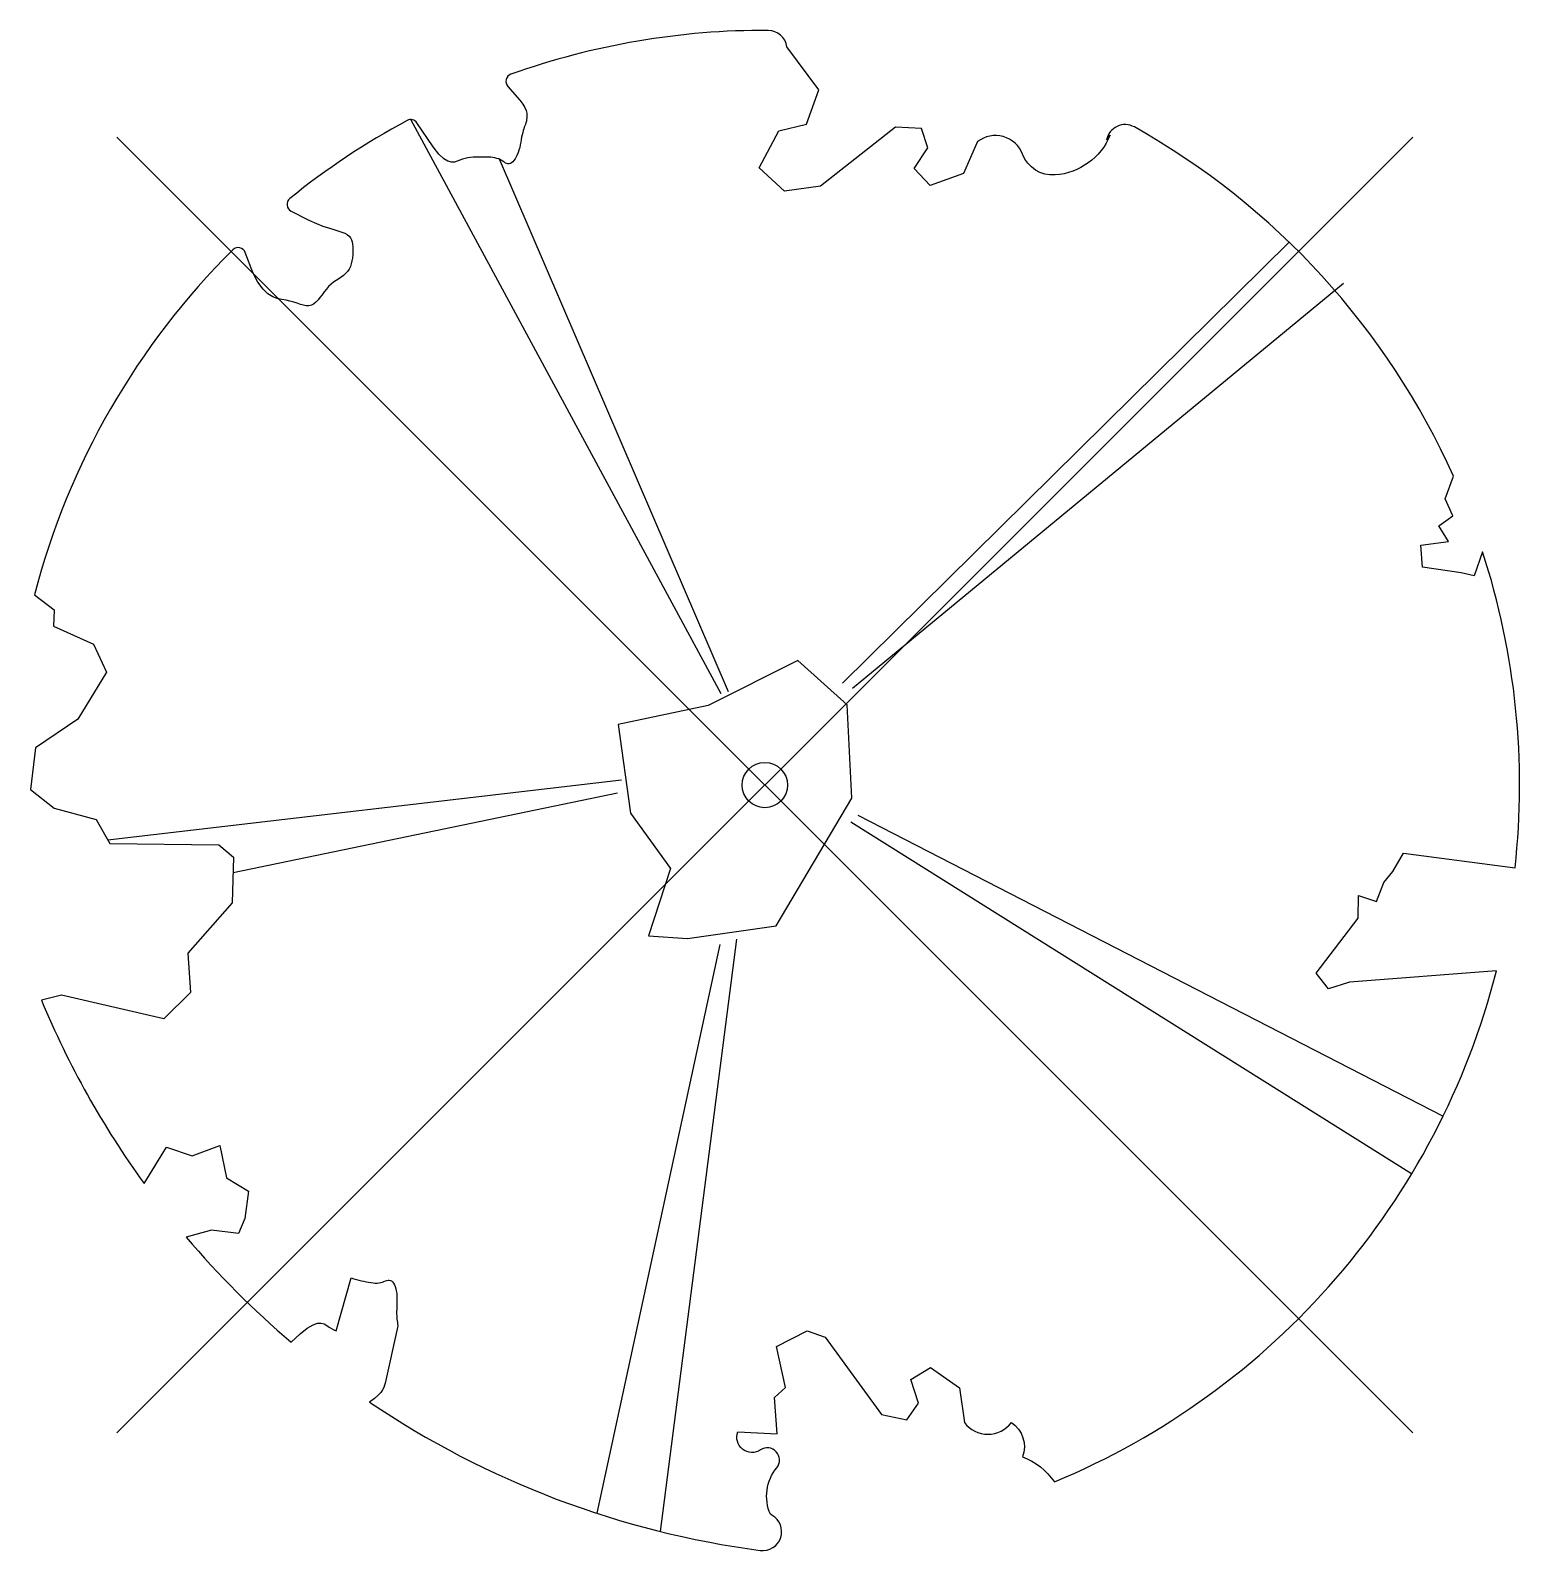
# Model space of a CAD drawing. Header units: metres. Extents: x -4.9 to 5, y -5.1 to 5.
import ezdxf

# ---------------------------------------------------------------- set-up
doc = ezdxf.new("R2010")
doc.units = ezdxf.units.M
doc.header["$LTSCALE"] = 0.2

msp = doc.modelspace()

# ---------------------------------------------------------------- linework, layer by layer
for p, q in [((-0.289, 0.605), (-2.346, 4.409)), ((-0.241, 0.617), (-1.758, 4.146)), ((0.515, 0.675), (3.474, 3.596)), ((0.58, 0.642), (3.833, 3.326)), ((-0.95, 0.033), (-4.352, -0.365)), ((-0.976, -0.054), (-3.522, -0.582)), ((0.617, -0.2), (4.493, -2.193)), ((-0.298, -1.057), (-1.113, -4.825)), ((-0.187, -1.021), (-0.693, -4.946))]:
    msp.add_line(p, q)
at = {"lineweight": -3}
for p, q in [((-4.293, 4.293), (4.293, -4.293)), ((4.293, 4.293), (-4.293, -4.293))]:
    msp.add_line(p, q, dxfattribs=at)
at = {"ltscale": 0.1}
msp.add_line((4.285, -2.577), (0.569, -0.245), dxfattribs=at)
at = {"flags": 128}
msp.add_lwpolyline([(1.707, -4.452, -0.159625), (1.918, -4.617, 0.236298), (4.846, -1.232), (3.873, -1.307), (3.735, -1.35), (3.653, -1.246), (3.93, -0.882), (3.932, -0.733), (4.051, -0.771), (4.101, -0.645), (4.16, -0.574), (4.231, -0.452), (4.97, -0.548, 0.106371), (4.755, 1.545), (4.698, 1.386), (4.614, 1.406), (4.357, 1.443), (4.346, 1.589), (4.529, 1.613), (4.464, 1.717), (4.558, 1.784), (4.506, 1.896), (4.562, 2.046, 0.16076), (2.448, 4.36, 0.512156), (2.264, 4.274), (2.288, 4.306, -0.282008), (1.923, 4.042, -0.331948), (1.708, 4.179, 0.504641), (1.409, 4.263), (1.317, 4.052), (1.095, 3.973), (0.99, 4.084), (1.08, 4.223), (1.037, 4.349), (0.865, 4.359), (0.369, 3.967), (0.13, 3.935), (-0.038, 4.09), (0.092, 4.335), (0.276, 4.379), (0.357, 4.607), (0.146, 4.892, 0.372341), (0.023, 5, 0.087139), (-1.682, 4.709, 0.52938), (-1.703, 4.629), (-1.623, 4.537), (-1.604, 4.512), (-1.591, 4.489), (-1.582, 4.469), (-1.577, 4.451), (-1.576, 4.436), (-1.576, 4.421), (-1.578, 4.409), (-1.58, 4.398), (-1.583, 4.387), (-1.586, 4.377), (-1.59, 4.368), (-1.594, 4.358), (-1.597, 4.347), (-1.601, 4.336), (-1.604, 4.323), (-1.608, 4.309), (-1.611, 4.293), (-1.614, 4.277), (-1.617, 4.259), (-1.621, 4.242), (-1.624, 4.224), (-1.629, 4.207), (-1.634, 4.191), (-1.64, 4.176), (-1.647, 4.162), (-1.654, 4.149), (-1.662, 4.139), (-1.67, 4.13), (-1.678, 4.123), (-1.686, 4.118), (-1.694, 4.116), (-1.702, 4.116), (-1.709, 4.118), (-1.717, 4.121), (-1.725, 4.126), (-1.734, 4.132), (-1.743, 4.138), (-1.752, 4.143), (-1.763, 4.148), (-1.775, 4.152), (-1.788, 4.155), (-1.802, 4.157), (-1.816, 4.159), (-1.831, 4.159), (-1.847, 4.16), (-1.864, 4.16), (-1.88, 4.16), (-1.897, 4.16), (-1.915, 4.16), (-1.932, 4.159), (-1.95, 4.157), (-1.967, 4.155), (-1.985, 4.152), (-2.003, 4.147), (-2.02, 4.141), (-2.038, 4.134), (-2.056, 4.128), (-2.076, 4.127), (-2.1, 4.133), (-2.127, 4.15), (-2.159, 4.181), (-2.197, 4.228), (-2.305, 4.387, 0.385168), (-2.37, 4.403, 0.046766), (-3.147, 3.886, 0.543104), (-3.138, 3.802), (-3.02, 3.742), (-2.971, 3.72), (-2.928, 3.704), (-2.89, 3.691), (-2.856, 3.68), (-2.828, 3.672), (-2.803, 3.664), (-2.783, 3.656), (-2.767, 3.647), (-2.754, 3.637), (-2.745, 3.625), (-2.738, 3.613), (-2.733, 3.599), (-2.731, 3.584), (-2.729, 3.567), (-2.729, 3.55), (-2.729, 3.531), (-2.73, 3.512), (-2.732, 3.492), (-2.735, 3.473), (-2.74, 3.454), (-2.746, 3.435), (-2.754, 3.418), (-2.764, 3.402), (-2.777, 3.389), (-2.791, 3.376), (-2.806, 3.365), (-2.823, 3.354), (-2.84, 3.343), (-2.857, 3.331), (-2.874, 3.318), (-2.89, 3.303), (-2.905, 3.286), (-2.92, 3.268), (-2.933, 3.249), (-2.947, 3.231), (-2.96, 3.214), (-2.974, 3.199), (-2.989, 3.187), (-3.004, 3.179), (-3.02, 3.176), (-3.038, 3.176), (-3.057, 3.18), (-3.077, 3.185), (-3.098, 3.193), (-3.121, 3.2), (-3.146, 3.207), (-3.172, 3.213), (-3.2, 3.218), (-3.23, 3.224), (-3.26, 3.234), (-3.292, 3.254), (-3.324, 3.285), (-3.358, 3.331), (-3.391, 3.397), (-3.442, 3.529, 0.541727), (-3.524, 3.547, 0.13428), (-4.839, 1.26), (-4.708, 1.16), (-4.713, 1.053), (-4.447, 0.933), (-4.362, 0.747), (-4.551, 0.437), (-4.831, 0.247), (-4.865, -0.03), (-4.708, -0.154), (-4.43, -0.228), (-4.339, -0.387), (-3.618, -0.396), (-3.519, -0.478), (-3.529, -0.78), (-3.823, -1.114), (-3.804, -1.374), (-3.982, -1.548), (-4.66, -1.392), (-4.793, -1.425, 0.05814), (-4.112, -2.64), (-3.964, -2.399), (-3.793, -2.457), (-3.61, -2.388), (-3.567, -2.602), (-3.421, -2.691), (-3.444, -2.871), (-3.486, -2.972), (-3.666, -2.949), (-3.833, -2.996, 0.040997), (-3.138, -3.692), (-3.079, -3.637), (-3.031, -3.599), (-2.993, -3.576), (-2.963, -3.566), (-2.939, -3.565), (-2.919, -3.571), (-2.902, -3.58), (-2.887, -3.591), (-2.871, -3.601), (-2.855, -3.609), (-2.839, -3.616), (-2.74, -3.266), (-2.723, -3.271), (-2.706, -3.276), (-2.689, -3.28), (-2.672, -3.284), (-2.656, -3.287), (-2.64, -3.291), (-2.625, -3.294), (-2.61, -3.297), (-2.595, -3.299), (-2.581, -3.3), (-2.568, -3.3), (-2.556, -3.298), (-2.544, -3.296), (-2.533, -3.293), (-2.523, -3.289), (-2.514, -3.285), (-2.505, -3.282), (-2.496, -3.28), (-2.488, -3.28), (-2.481, -3.282), (-2.474, -3.286), (-2.467, -3.292), (-2.46, -3.301), (-2.454, -3.311), (-2.449, -3.323), (-2.445, -3.337), (-2.442, -3.352), (-2.439, -3.368), (-2.438, -3.385), (-2.437, -3.403), (-2.437, -3.421), (-2.438, -3.439), (-2.438, -3.456), (-2.439, -3.473), (-2.44, -3.489), (-2.44, -3.504), (-2.439, -3.517), (-2.438, -3.529), (-2.437, -3.54), (-2.435, -3.551), (-2.434, -3.561), (-2.433, -3.571), (-2.432, -3.582), (-2.433, -3.594), (-2.516, -3.963), (-2.519, -3.977), (-2.524, -3.992), (-2.532, -4.008), (-2.545, -4.026), (-2.563, -4.045), (-2.587, -4.065), (-2.618, -4.088, 0.116774), (-0.03, -5.071, 0.827056), (0.047, -4.838), (0.037, -4.832, -0.279978), (0.079, -4.523, 0.861625), (-0.029, -4.405, -0.733583), (-0.179, -4.286), (0.082, -4.298), (0.065, -4.057), (0.136, -3.991), (0.078, -3.72), (0.28, -3.616), (0.4, -3.659), (0.773, -4.17), (0.941, -4.206), (1.017, -4.096), (0.967, -3.938), (1.098, -3.86), (1.29, -3.995), (1.322, -4.223, 0.504641), (1.633, -4.223, -0.350802)], format="xyb", close=True, dxfattribs=at)
msp.add_lwpolyline([(-0.512, -1.016), (0.075, -0.933), (0.577, -0.087), (0.545, 0.532), (0.219, 0.826), (-0.375, 0.526), (-0.972, 0.402), (-0.889, -0.186), (-0.624, -0.553), (-0.771, -1)], close=True, dxfattribs=at)
at = {"ltscale": 0.1}
msp.add_circle((0, 0), 0.15, dxfattribs=at)

doc.saveas('drawing.dxf')
